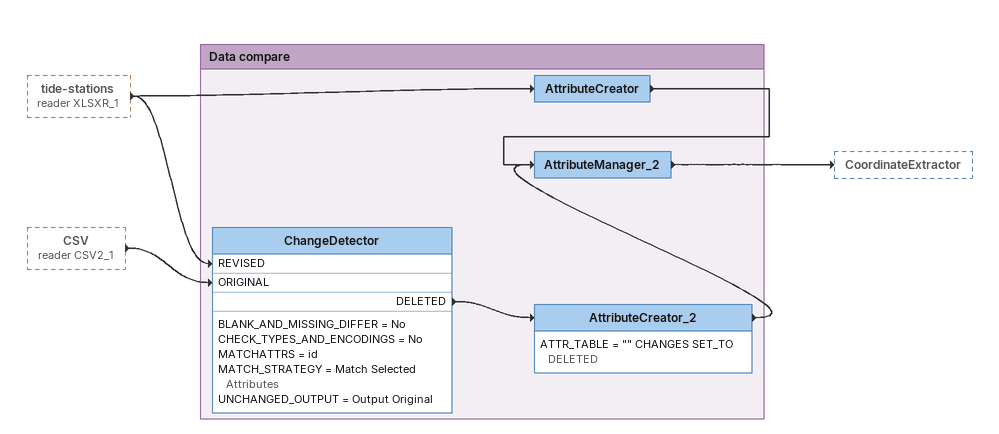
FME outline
tide-stations (reader XLSXR_1) [outside]
    -> AttributeCreator
    -> ChangeDetector [REVISED]
CSV (reader CSV2_1) [outside]
    -> ChangeDetector [ORIGINAL]

Bookmark: Data compare
AttributeCreator
    -> AttributeManager_2
ChangeDetector
    BLANK_AND_MISSING_DIFFER = No
    CHECK_TYPES_AND_ENCODINGS = No
    MATCHATTRS = id
    MATCH_STRATEGY = Match Selected Attributes
    UNCHANGED_OUTPUT = Output Original
    DELETED -> AttributeCreator_2
AttributeCreator_2
    ATTR_TABLE = "" CHANGES SET_TO DELETED
    -> AttributeManager_2
AttributeManager_2
    -> CoordinateExtractor
